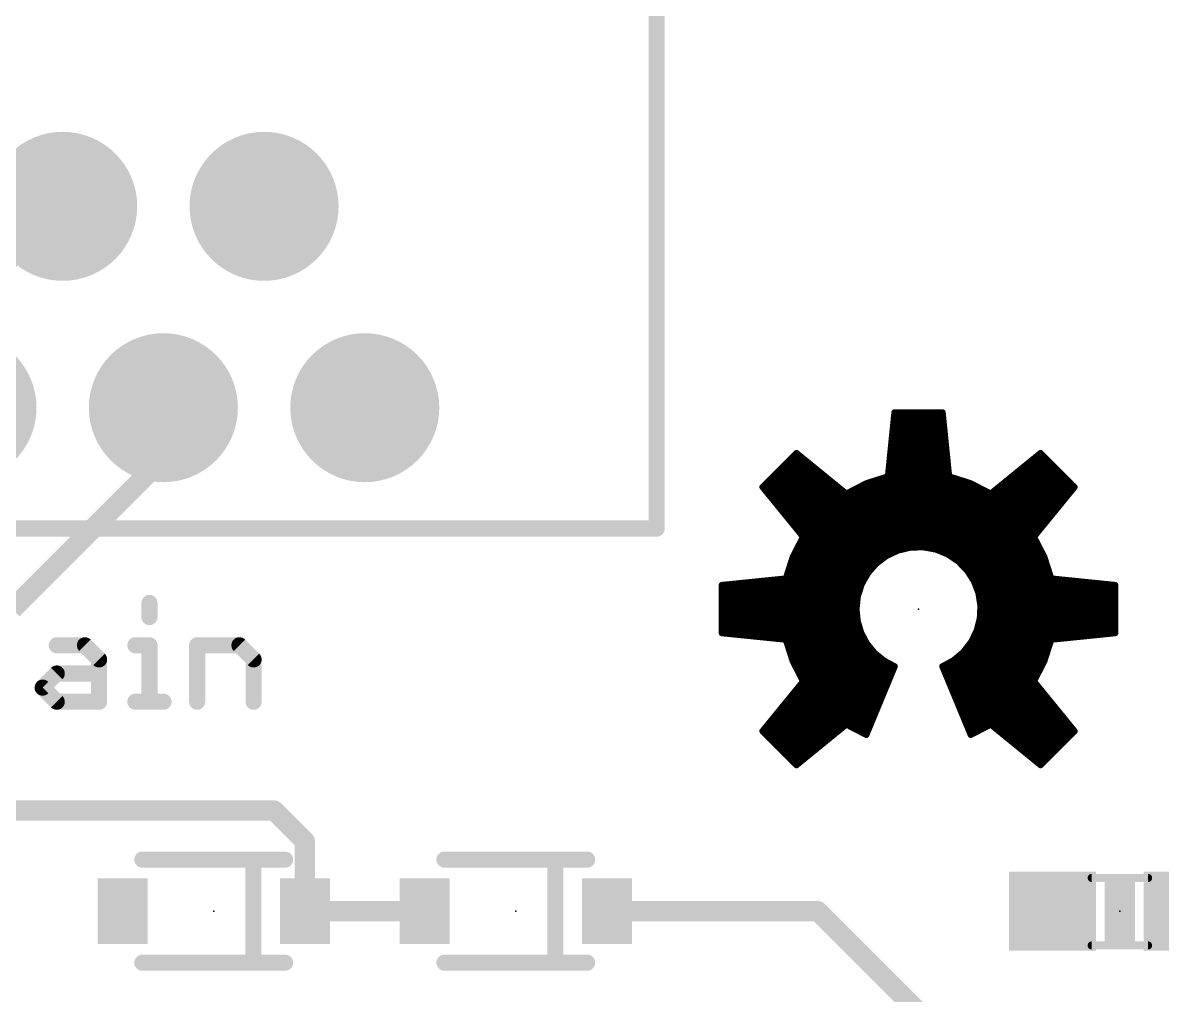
# Model space of a CAD drawing. Extents: x -29 to 78, y -28 to 63.
# Drawn here: x 15.37 to 29.74, y 38.31 to 50.57 of the extents above; entities that cross this region are included whole.
import ezdxf

# ---------------------------------------------------------------- set-up
doc = ezdxf.new("R2010")
doc.units = 0
for name, color, linetype in [('1', 12, 'CONTINUOUS'), ('17', 110, 'CONTINUOUS'), ('21', 41, 'CONTINUOUS'), ('23', 53, 'CONTINUOUS'), ('51', 53, 'CONTINUOUS')]:
    doc.layers.add(name, color=color, linetype=linetype)

# ---------------------------------------------------------------- blocks, each defined once
blk = doc.blocks.new('RECT')
blk.add_solid([(-0.5, -0.5), (0.5, -0.5), (-0.5, 0.5), (0.5, 0.5)])
blk = doc.blocks.new('ROUNDP')
at = {"const_width": 0.5}
blk.add_lwpolyline([(0, -0.25, 1), (0, 0.25, 1), (0, -0.25)], format="xyb", dxfattribs=at)

msp = doc.modelspace()

# ---------------------------------------------------------------- linework, layer by layer
at = {"layer": '1', "const_width": 0.254}
for points in [[(15.875, 48.26), (14.605, 46.99)], [(17.145, 45.72), (17.145, 45.085)], [(17.145, 45.085), (15.24, 43.18)], [(18.542, 40.64), (15.24, 40.64)], [(18.93, 40.252), (18.542, 40.64)], [(18.93, 40.252), (18.93, 39.37)], [(18.93, 39.37), (20.44, 39.37)], [(25.4, 39.37), (22.74, 39.37)], [(27.94, 36.83), (25.4, 39.37)]]:
    msp.add_lwpolyline(points, dxfattribs=at)
at = {"layer": '1', "const_width": 0.127}
for points in [[(15.9199, 48.2151, 1), (15.8301, 48.3049)], [(17.2085, 45.72, 1), (17.0815, 45.72)], [(17.0815, 45.085, 1), (17.2085, 45.085)], [(17.1899, 45.0401, 1), (17.1001, 45.1299)], [(18.5869, 40.6849, 1), (18.4971, 40.5951)], [(18.542, 40.5765, 1), (18.542, 40.7035)], [(18.9935, 40.252, 1), (18.8665, 40.252)], [(18.8851, 40.2071, 1), (18.9749, 40.2969)], [(18.93, 39.4335, 1), (18.93, 39.3065)], [(18.8665, 39.37, 1), (18.9935, 39.37)], [(20.44, 39.3065, 1), (20.44, 39.4335)], [(22.74, 39.4335, 1), (22.74, 39.3065)], [(25.4449, 39.4149, 1), (25.3551, 39.3251)], [(25.4, 39.3065, 1), (25.4, 39.4335)]]:
    msp.add_lwpolyline(points, format="xyb", dxfattribs=at)
at = {"layer": '21'}
for points, const_width in [([(23.368, 44.196), (23.368, 59.817)], 0.2032), ([(26.3653, 45.6614), (26.2834, 44.8547)], 0.0762), ([(26.3558, 45.5676), (26.9842, 45.5676)], 0.0762), ([(26.3635, 45.6438), (26.9765, 45.6438)], 0.0762), ([(26.9747, 45.6614), (26.3653, 45.6614)], 0.0762), ([(27.0566, 44.8547), (26.9747, 45.6614)], 0.0762), ([(26.3403, 45.4152), (26.9997, 45.4152)], 0.0762), ([(26.348, 45.4914), (26.992, 45.4914)], 0.0762), ([(26.3248, 45.2628), (27.0152, 45.2628)], 0.0762), ([(26.3326, 45.339), (27.0074, 45.339)], 0.0762), ([(25.1308, 45.15), (24.7, 44.7192)], 0.0762), ([(25.0912, 45.1104), (25.1794, 45.1104)], 0.0762), ([(25.7592, 44.6376), (25.1308, 45.15)], 0.0762), ([(26.3094, 45.1104), (27.0306, 45.1104)], 0.0762), ([(26.3171, 45.1866), (27.0229, 45.1866)], 0.0762), ([(28.2092, 45.15), (27.5808, 44.6376)], 0.0762), ([(28.1606, 45.1104), (28.2488, 45.1104)], 0.0762), ([(28.64, 44.7192), (28.2092, 45.15)], 0.0762), ([(24.9388, 44.958), (25.3663, 44.958)], 0.0762), ([(25.015, 45.0342), (25.2728, 45.0342)], 0.0762), ([(26.2939, 44.958), (27.0461, 44.958)], 0.0762), ([(26.3016, 45.0342), (27.0384, 45.0342)], 0.0762), ([(27.9737, 44.958), (28.4012, 44.958)], 0.0762), ([(28.0672, 45.0342), (28.325, 45.0342)], 0.0762), ([(24.7864, 44.8056), (25.5532, 44.8056)], 0.0762), ([(24.8626, 44.8818), (25.4597, 44.8818)], 0.0762), ([(26.2834, 44.8547), (26.0123, 44.7679)], 0.0762), ([(26.13, 44.8056), (27.21, 44.8056)], 0.0762), ([(26.2862, 44.8818), (27.0539, 44.8818)], 0.0762), ([(27.3277, 44.7679), (27.0566, 44.8547)], 0.0762), ([(27.7868, 44.8056), (28.5536, 44.8056)], 0.0762), ([(27.8803, 44.8818), (28.4774, 44.8818)], 0.0762), ([(24.7, 44.7192), (25.2124, 44.0908)], 0.0762), ([(24.7102, 44.7294), (25.6466, 44.7294)], 0.0762), ([(26.0123, 44.7679), (25.7592, 44.6376)], 0.0762), ([(25.9375, 44.7294), (27.4025, 44.7294)], 0.0762), ([(27.5808, 44.6376), (27.3277, 44.7679)], 0.0762), ([(27.6934, 44.7294), (28.6298, 44.7294)], 0.0762), ([(28.1276, 44.0908), (28.64, 44.7192)], 0.0762), ([(24.7538, 44.6532), (25.7401, 44.6532)], 0.0762), ([(24.816, 44.577), (28.524, 44.577)], 0.0762), ([(25.7895, 44.6532), (27.5505, 44.6532)], 0.0762), ([(27.5999, 44.6532), (28.5862, 44.6532)], 0.0762), ([(24.8781, 44.5008), (28.4619, 44.5008)], 0.0762), ([(24.9402, 44.4246), (28.3998, 44.4246)], 0.0762), ([(9.652, 44.196), (23.368, 44.196)], 0.2032), ([(25.0023, 44.3484), (28.3376, 44.3484)], 0.0762), ([(25.0645, 44.2722), (28.2755, 44.2722)], 0.0762), ([(25.2124, 44.0908), (25.0821, 43.8377)], 0.0762), ([(25.1266, 44.196), (28.2134, 44.196)], 0.0762), ([(25.1888, 44.1198), (28.1512, 44.1198)], 0.0762), ([(28.2579, 43.8377), (28.1276, 44.0908)], 0.0762), ([(25.1489, 43.9674), (28.1912, 43.9674)], 0.0762), ([(25.1881, 44.0436), (28.1519, 44.0436)], 0.0762), ([(26.4119, 43.9174), (26.568, 43.9546)], 0.0762), ([(26.568, 43.9546), (26.7284, 43.9591)], 0.0762), ([(26.7284, 43.9591), (26.8863, 43.9308)], 0.0762), ([(25.0821, 43.8377), (24.9953, 43.5666)], 0.0762), ([(25.0748, 43.815), (26.2213, 43.815)], 0.0762), ([(25.1096, 43.8912), (26.3561, 43.8912)], 0.0762), ([(26.1386, 43.7527), (26.2668, 43.8492)], 0.0762), ([(26.2668, 43.8492), (26.4119, 43.9174)], 0.0762), ([(26.8863, 43.9308), (27.035, 43.8708)], 0.0762), ([(26.9843, 43.8912), (28.2304, 43.8912)], 0.0762), ([(27.035, 43.8708), (27.1684, 43.7816)], 0.0762), ([(27.1185, 43.815), (28.2652, 43.815)], 0.0762), ([(28.3447, 43.5666), (28.2579, 43.8377)], 0.0762), ([(25.026, 43.6626), (26.0595, 43.6626)], 0.0762), ([(25.0504, 43.7388), (26.1264, 43.7388)], 0.0762), ([(26.0328, 43.6321), (26.1386, 43.7527)], 0.0762), ([(27.1684, 43.7816), (27.2808, 43.6671)], 0.0762), ([(27.2105, 43.7388), (28.2896, 43.7388)], 0.0762), ([(27.2808, 43.6671), (27.3674, 43.5321)], 0.0762), ([(27.2837, 43.6626), (28.314, 43.6626)], 0.0762), ([(24.9953, 43.5666), (24.1886, 43.4847)], 0.0762), ([(24.4398, 43.5102), (25.9639, 43.5102)], 0.0762), ([(25.0016, 43.5864), (26.007, 43.5864)], 0.0762), ([(25.9539, 43.4924), (26.0328, 43.6321)], 0.0762), ([(27.3326, 43.5864), (28.3384, 43.5864)], 0.0762), ([(27.3674, 43.5321), (27.4246, 43.3822)], 0.0762), ([(27.3758, 43.5102), (28.9002, 43.5102)], 0.0762), ([(29.1514, 43.4847), (28.3447, 43.5666)], 0.0762), ([(24.1886, 43.4847), (24.1886, 42.8753)], 0.0762), ([(24.1886, 43.434), (25.9353, 43.434)], 0.0762), ([(25.9052, 43.3396), (25.9539, 43.4924)], 0.0762), ([(27.4049, 43.434), (29.1514, 43.434)], 0.0762), ([(27.4246, 43.3822), (27.45, 43.2238)], 0.0762), ([(29.1514, 42.8753), (29.1514, 43.4847)], 0.0762), ([(16.9693, 43.2573), (16.9693, 43.0793)], 0.2032), ([(24.1886, 43.3578), (25.911, 43.3578)], 0.0762), ([(24.1886, 43.2816), (25.8992, 43.2816)], 0.0762), ([(25.8887, 43.18), (25.9052, 43.3396)], 0.0762), ([(27.4286, 43.3578), (29.1514, 43.3578)], 0.0762), ([(27.4408, 43.2816), (29.1514, 43.2816)], 0.0762), ([(27.45, 43.2238), (27.4425, 43.0636)], 0.0762), ([(24.1886, 43.2054), (25.8913, 43.2054)], 0.0762), ([(24.1886, 43.1292), (25.8937, 43.1292)], 0.0762), ([(25.9037, 43.0276), (25.8887, 43.18)], 0.0762), ([(27.4456, 43.1292), (29.1514, 43.1292)], 0.0762), ([(27.4492, 43.2054), (29.1514, 43.2054)], 0.0762), ([(24.1886, 43.053), (25.9012, 43.053)], 0.0762), ([(24.1886, 42.9768), (25.9191, 42.9768)], 0.0762), ([(25.9482, 42.881), (25.9037, 43.0276)], 0.0762), ([(27.4425, 43.0636), (27.4025, 42.9082)], 0.0762), ([(27.4202, 42.9768), (29.1514, 42.9768)], 0.0762), ([(27.4398, 43.053), (29.1514, 43.053)], 0.0762), ([(24.1886, 42.9006), (25.9422, 42.9006)], 0.0762), ([(24.1886, 42.8753), (24.9953, 42.7934)], 0.0762), ([(24.69, 42.8244), (25.9784, 42.8244)], 0.0762), ([(24.9953, 42.7934), (25.0821, 42.5223)], 0.0762), ([(26.0204, 42.7459), (25.9482, 42.881)], 0.0762), ([(27.4025, 42.9082), (27.3315, 42.7644)], 0.0762), ([(27.3611, 42.8244), (28.65, 42.8244)], 0.0762), ([(27.3987, 42.9006), (29.1514, 42.9006)], 0.0762), ([(28.2579, 42.5223), (28.3447, 42.7934)], 0.0762), ([(28.3447, 42.7934), (29.1514, 42.8753)], 0.0762), ([(15.7999, 42.7234), (16.1559, 42.7234)], 0.2032), ([(16.1559, 42.7234), (16.3338, 42.5455)], 0.2032), ([(16.7914, 42.7234), (16.9693, 42.7234)], 0.2032), ([(16.9693, 42.7234), (16.9693, 42.0116)], 0.2032), ([(17.571, 42.0116), (17.571, 42.7234)], 0.2032), ([(17.571, 42.7234), (18.1048, 42.7234)], 0.2032), ([(18.1048, 42.7234), (18.2828, 42.5455)], 0.2032), ([(25.0098, 42.7482), (26.0192, 42.7482)], 0.0762), ([(25.0342, 42.672), (26.081, 42.672)], 0.0762), ([(26.1175, 42.6275), (26.0204, 42.7459)], 0.0762), ([(27.3315, 42.7644), (27.2327, 42.638)], 0.0762), ([(27.2593, 42.672), (28.3058, 42.672)], 0.0762), ([(27.3189, 42.7482), (28.3302, 42.7482)], 0.0762), ([(16.3338, 42.5455), (16.3338, 42.0116)], 0.2032), ([(18.2828, 42.5455), (18.2828, 42.0116)], 0.2032), ([(25.0585, 42.5958), (26.1562, 42.5958)], 0.0762), ([(25.0821, 42.5223), (25.2124, 42.2692)], 0.0762), ([(25.0834, 42.5196), (26.2561, 42.5196)], 0.0762), ([(26.2359, 42.5304), (26.1175, 42.6275)], 0.0762), ([(26.371, 42.4582), (26.2359, 42.5304)], 0.0762), ([(27.1101, 42.5345), (26.969, 42.4582)], 0.0762), ([(27.0826, 42.5196), (28.2566, 42.5196)], 0.0762), ([(27.2327, 42.638), (27.1101, 42.5345)], 0.0762), ([(27.1827, 42.5958), (28.2815, 42.5958)], 0.0762), ([(28.1276, 42.2692), (28.2579, 42.5223)], 0.0762), ([(15.622, 42.1896), (15.7999, 42.3675)], 0.2032), ([(15.7999, 42.3675), (16.3338, 42.3675)], 0.2032), ([(25.1227, 42.4434), (26.3649, 42.4434)], 0.0762), ([(25.1619, 42.3672), (26.3333, 42.3672)], 0.0762), ([(26.0122, 41.592), (26.371, 42.4582)], 0.0762), ([(26.969, 42.4582), (27.3278, 41.592)], 0.0762), ([(26.9751, 42.4434), (28.2173, 42.4434)], 0.0762), ([(27.0067, 42.3672), (28.1781, 42.3672)], 0.0762), ([(15.7999, 42.0116), (15.622, 42.1896)], 0.2032), ([(25.2124, 42.2692), (24.7, 41.6408)], 0.0762), ([(25.2012, 42.291), (26.3017, 42.291)], 0.0762), ([(27.0383, 42.291), (28.1388, 42.291)], 0.0762), ([(28.64, 41.6408), (28.1276, 42.2692)], 0.0762), ([(16.3338, 42.0116), (15.7999, 42.0116)], 0.2032), ([(16.7914, 42.0116), (17.1473, 42.0116)], 0.2032), ([(25.1059, 42.1386), (26.2386, 42.1386)], 0.0762), ([(25.168, 42.2148), (26.2702, 42.2148)], 0.0762), ([(27.0698, 42.2148), (28.172, 42.2148)], 0.0762), ([(27.1014, 42.1386), (28.2341, 42.1386)], 0.0762), ([(24.9816, 41.9862), (26.1755, 41.9862)], 0.0762), ([(25.0438, 42.0624), (26.2071, 42.0624)], 0.0762), ([(27.1329, 42.0624), (28.2962, 42.0624)], 0.0762), ([(27.1645, 41.9862), (28.3584, 41.9862)], 0.0762), ([(24.8574, 41.8338), (26.1124, 41.8338)], 0.0762), ([(24.9195, 41.91), (26.1439, 41.91)], 0.0762), ([(27.1961, 41.91), (28.4205, 41.91)], 0.0762), ([(27.2276, 41.8338), (28.4826, 41.8338)], 0.0762), ([(24.7, 41.6408), (25.1308, 41.21)], 0.0762), ([(24.7331, 41.6814), (25.7089, 41.6814)], 0.0762), ([(24.7952, 41.7576), (26.0808, 41.7576)], 0.0762), ([(25.1308, 41.21), (25.7592, 41.7224)], 0.0762), ([(25.7592, 41.7224), (26.0122, 41.592)], 0.0762), ([(25.8387, 41.6814), (26.0492, 41.6814)], 0.0762), ([(27.2592, 41.7576), (28.5448, 41.7576)], 0.0762), ([(27.2908, 41.6814), (27.5013, 41.6814)], 0.0762), ([(27.3278, 41.592), (27.5808, 41.7224)], 0.0762), ([(27.5808, 41.7224), (28.2092, 41.21)], 0.0762), ([(27.6311, 41.6814), (28.6069, 41.6814)], 0.0762), ([(28.2092, 41.21), (28.64, 41.6408)], 0.0762), ([(24.7356, 41.6052), (25.6155, 41.6052)], 0.0762), ([(24.8118, 41.529), (25.522, 41.529)], 0.0762), ([(25.9866, 41.6052), (26.0177, 41.6052)], 0.0762), ([(27.3223, 41.6052), (27.3534, 41.6052)], 0.0762), ([(27.7245, 41.6052), (28.6044, 41.6052)], 0.0762), ([(27.818, 41.529), (28.5282, 41.529)], 0.0762), ([(24.888, 41.4528), (25.4286, 41.4528)], 0.0762), ([(24.9642, 41.3766), (25.3351, 41.3766)], 0.0762), ([(27.9114, 41.4528), (28.452, 41.4528)], 0.0762), ([(28.0049, 41.3766), (28.3758, 41.3766)], 0.0762), ([(25.0404, 41.3004), (25.2417, 41.3004)], 0.0762), ([(25.1166, 41.2242), (25.1482, 41.2242)], 0.0762), ([(28.0983, 41.3004), (28.2996, 41.3004)], 0.0762), ([(28.1918, 41.2242), (28.2234, 41.2242)], 0.0762), ([(18.28, 40.02), (16.88, 40.02)], 0.2032), ([(18.68, 40.02), (18.28, 40.02)], 0.2032), ([(18.28, 38.72), (18.28, 40.02)], 0.2032), ([(22.09, 40.02), (20.69, 40.02)], 0.2032), ([(22.49, 40.02), (22.09, 40.02)], 0.2032), ([(22.09, 38.72), (22.09, 40.02)], 0.2032), ([(18.28, 38.72), (16.88, 38.72)], 0.2032), ([(18.68, 38.72), (18.28, 38.72)], 0.2032), ([(22.09, 38.72), (20.69, 38.72)], 0.2032), ([(22.49, 38.72), (22.09, 38.72)], 0.2032)]:
    msp.add_lwpolyline(points, dxfattribs=dict(at, const_width=const_width))
for points, const_width in [([(26.3558, 45.5866, 1), (26.3558, 45.5485)], 0.0381), ([(26.3635, 45.6628, 1), (26.3635, 45.6247)], 0.0381), ([(26.3653, 45.6805, 1), (26.3653, 45.6424)], 0.0381), ([(26.3843, 45.6595, 1), (26.3463, 45.6633)], 0.0381), ([(26.9937, 45.6633, 1), (26.9557, 45.6595)], 0.0381), ([(26.9747, 45.6424, 1), (26.9747, 45.6805)], 0.0381), ([(26.9765, 45.6247, 1), (26.9765, 45.6628)], 0.0381), ([(26.9842, 45.5485, 1), (26.9842, 45.5866)], 0.0381), ([(26.3403, 45.4342, 1), (26.3403, 45.3961)], 0.0381), ([(26.348, 45.5104, 1), (26.348, 45.4723)], 0.0381), ([(26.992, 45.4723, 1), (26.992, 45.5104)], 0.0381), ([(26.9997, 45.3961, 1), (26.9997, 45.4342)], 0.0381), ([(26.3248, 45.2819, 1), (26.3248, 45.2438)], 0.0381), ([(26.3326, 45.358, 1), (26.3326, 45.3199)], 0.0381), ([(27.0074, 45.3199, 1), (27.0074, 45.358)], 0.0381), ([(27.0152, 45.2438, 1), (27.0152, 45.2819)], 0.0381), ([(25.0912, 45.1295, 1), (25.0912, 45.0914)], 0.0381), ([(25.1428, 45.1648, 1), (25.1188, 45.1352)], 0.0381), ([(25.1443, 45.1365, 1), (25.1173, 45.1635)], 0.0381), ([(25.1794, 45.0914, 1), (25.1794, 45.1295)], 0.0381), ([(26.3094, 45.1295, 1), (26.3094, 45.0914)], 0.0381), ([(26.3171, 45.2057, 1), (26.3171, 45.1676)], 0.0381), ([(27.0229, 45.1676, 1), (27.0229, 45.2057)], 0.0381), ([(27.0306, 45.0914, 1), (27.0306, 45.1295)], 0.0381), ([(28.1606, 45.1295, 1), (28.1606, 45.0914)], 0.0381), ([(28.2227, 45.1635, 1), (28.1957, 45.1365)], 0.0381), ([(28.2212, 45.1352, 1), (28.1972, 45.1648)], 0.0381), ([(28.2488, 45.0914, 1), (28.2488, 45.1295)], 0.0381), ([(24.9388, 44.9771, 1), (24.9388, 44.939)], 0.0381), ([(25.015, 45.0533, 1), (25.015, 45.0152)], 0.0381), ([(25.2728, 45.0152, 1), (25.2728, 45.0533)], 0.0381), ([(25.3663, 44.939, 1), (25.3663, 44.9771)], 0.0381), ([(26.2939, 44.9771, 1), (26.2939, 44.939)], 0.0381), ([(26.3016, 45.0533, 1), (26.3016, 45.0152)], 0.0381), ([(27.0384, 45.0152, 1), (27.0384, 45.0533)], 0.0381), ([(27.0461, 44.939, 1), (27.0461, 44.9771)], 0.0381), ([(27.9737, 44.9771, 1), (27.9737, 44.939)], 0.0381), ([(28.0672, 45.0533, 1), (28.0672, 45.0152)], 0.0381), ([(28.325, 45.0152, 1), (28.325, 45.0533)], 0.0381), ([(28.4012, 44.939, 1), (28.4012, 44.9771)], 0.0381), ([(24.7864, 44.8247, 1), (24.7864, 44.7866)], 0.0381), ([(24.8626, 44.9009, 1), (24.8626, 44.8628)], 0.0381), ([(25.4597, 44.8628, 1), (25.4597, 44.9009)], 0.0381), ([(25.5532, 44.7866, 1), (25.5532, 44.8247)], 0.0381), ([(26.13, 44.8247, 1), (26.13, 44.7866)], 0.0381), ([(26.2644, 44.8566, 1), (26.3024, 44.8528)], 0.0381), ([(26.2862, 44.9009, 1), (26.2862, 44.8628)], 0.0381), ([(26.2892, 44.8366, 1), (26.2776, 44.8728)], 0.0381), ([(27.0624, 44.8728, 1), (27.0508, 44.8366)], 0.0381), ([(27.0376, 44.8528, 1), (27.0756, 44.8566)], 0.0381), ([(27.0539, 44.8628, 1), (27.0539, 44.9009)], 0.0381), ([(27.21, 44.7866, 1), (27.21, 44.8247)], 0.0381), ([(27.7868, 44.8247, 1), (27.7868, 44.7866)], 0.0381), ([(27.8803, 44.9009, 1), (27.8803, 44.8628)], 0.0381), ([(28.4774, 44.8628, 1), (28.4774, 44.9009)], 0.0381), ([(28.5536, 44.7866, 1), (28.5536, 44.8247)], 0.0381), ([(24.7148, 44.7312, 1), (24.6852, 44.7072)], 0.0381), ([(24.6865, 44.7327, 1), (24.7135, 44.7057)], 0.0381), ([(24.7102, 44.7485, 1), (24.7102, 44.7104)], 0.0381), ([(25.6466, 44.7104, 1), (25.6466, 44.7485)], 0.0381), ([(25.9375, 44.7485, 1), (25.9375, 44.7104)], 0.0381), ([(26.0065, 44.7861, 1), (26.0181, 44.7498)], 0.0381), ([(26.021, 44.751, 1), (26.0036, 44.7849)], 0.0381), ([(27.3364, 44.7849, 1), (27.319, 44.751)], 0.0381), ([(27.3219, 44.7498, 1), (27.3335, 44.7861)], 0.0381), ([(27.4025, 44.7104, 1), (27.4025, 44.7485)], 0.0381), ([(27.6934, 44.7485, 1), (27.6934, 44.7104)], 0.0381), ([(28.6548, 44.7072, 1), (28.6252, 44.7312)], 0.0381), ([(28.6265, 44.7057, 1), (28.6535, 44.7327)], 0.0381), ([(28.6298, 44.7104, 1), (28.6298, 44.7485)], 0.0381), ([(24.7538, 44.6723, 1), (24.7538, 44.6342)], 0.0381), ([(24.816, 44.5961, 1), (24.816, 44.558)], 0.0381), ([(25.7401, 44.6342, 1), (25.7401, 44.6723)], 0.0381), ([(25.7505, 44.6545, 1), (25.7679, 44.6207)], 0.0381), ([(25.7472, 44.6228, 1), (25.7712, 44.6524)], 0.0381), ([(25.7895, 44.6723, 1), (25.7895, 44.6342)], 0.0381), ([(27.5505, 44.6342, 1), (27.5505, 44.6723)], 0.0381), ([(27.5688, 44.6524, 1), (27.5928, 44.6228)], 0.0381), ([(27.5721, 44.6207, 1), (27.5895, 44.6545)], 0.0381), ([(27.5999, 44.6723, 1), (27.5999, 44.6342)], 0.0381), ([(28.524, 44.558, 1), (28.524, 44.5961)], 0.0381), ([(28.5862, 44.6342, 1), (28.5862, 44.6723)], 0.0381), ([(24.8781, 44.5199, 1), (24.8781, 44.4818)], 0.0381), ([(24.9402, 44.4437, 1), (24.9402, 44.4056)], 0.0381), ([(28.3998, 44.4056, 1), (28.3998, 44.4437)], 0.0381), ([(28.4619, 44.4818, 1), (28.4619, 44.5199)], 0.0381), ([(23.368, 44.1452, 1), (23.368, 44.2468)], 0.1016), ([(25.0023, 44.3675, 1), (25.0023, 44.3294)], 0.0381), ([(25.0645, 44.2913, 1), (25.0645, 44.2532)], 0.0381), ([(28.2755, 44.2532, 1), (28.2755, 44.2913)], 0.0381), ([(28.3376, 44.3294, 1), (28.3376, 44.3675)], 0.0381), ([(23.3172, 44.196, 1), (23.4188, 44.196)], 0.1016), ([(25.1266, 44.2151, 1), (25.1266, 44.177)], 0.0381), ([(25.1888, 44.1389, 1), (25.1888, 44.1008)], 0.0381), ([(25.2293, 44.0821, 1), (25.1955, 44.0995)], 0.0381), ([(28.1445, 44.0995, 1), (28.1107, 44.0821)], 0.0381), ([(28.1512, 44.1008, 1), (28.1512, 44.1389)], 0.0381), ([(28.2134, 44.177, 1), (28.2134, 44.2151)], 0.0381), ([(25.1489, 43.9865, 1), (25.1489, 43.9484)], 0.0381), ([(25.1881, 44.0627, 1), (25.1881, 44.0246)], 0.0381), ([(25.1976, 44.0788, 1), (25.2272, 44.1028)], 0.0381), ([(26.5675, 43.9736, 1), (26.5685, 43.9356)], 0.0381), ([(26.5724, 43.9361, 1), (26.5636, 43.9731)], 0.0381), ([(26.7317, 43.9779, 1), (26.725, 43.9403)], 0.0381), ([(26.7289, 43.9401, 1), (26.7278, 43.9781)], 0.0381), ([(28.1128, 44.1028, 1), (28.1424, 44.0788)], 0.0381), ([(28.1519, 44.0246, 1), (28.1519, 44.0627)], 0.0381), ([(28.1912, 43.9484, 1), (28.1912, 43.9865)], 0.0381), ([(25.0748, 43.8341, 1), (25.0748, 43.796)], 0.0381), ([(25.0651, 43.8464, 1), (25.099, 43.829)], 0.0381), ([(25.1002, 43.8319, 1), (25.0639, 43.8435)], 0.0381), ([(25.1096, 43.9103, 1), (25.1096, 43.8722)], 0.0381), ([(26.2213, 43.796, 1), (26.2213, 43.8341)], 0.0381), ([(26.2586, 43.8664, 1), (26.2749, 43.8319)], 0.0381), ([(26.2782, 43.834, 1), (26.2553, 43.8644)], 0.0381), ([(26.3561, 43.8722, 1), (26.3561, 43.9103)], 0.0381), ([(26.4075, 43.936, 1), (26.4163, 43.8989)], 0.0381), ([(26.42, 43.9002, 1), (26.4038, 43.9347)], 0.0381), ([(26.8934, 43.9484, 1), (26.8791, 43.9131)], 0.0381), ([(26.8829, 43.912, 1), (26.8896, 43.9495)], 0.0381), ([(26.9843, 43.9103, 1), (26.9843, 43.8722)], 0.0381), ([(27.0456, 43.8866, 1), (27.0245, 43.8549)], 0.0381), ([(27.0279, 43.8531, 1), (27.0422, 43.8884)], 0.0381), ([(27.1185, 43.8341, 1), (27.1185, 43.796)], 0.0381), ([(28.2304, 43.8722, 1), (28.2304, 43.9103)], 0.0381), ([(28.2761, 43.8435, 1), (28.2398, 43.8319)], 0.0381), ([(28.241, 43.829, 1), (28.2749, 43.8464)], 0.0381), ([(28.2652, 43.796, 1), (28.2652, 43.8341)], 0.0381), ([(25.026, 43.6817, 1), (25.026, 43.6436)], 0.0381), ([(25.0504, 43.7579, 1), (25.0504, 43.7198)], 0.0381), ([(26.0595, 43.6436, 1), (26.0595, 43.6817)], 0.0381), ([(26.1271, 43.7679, 1), (26.15, 43.7375)], 0.0381), ([(26.1529, 43.7402, 1), (26.1242, 43.7653)], 0.0381), ([(26.1264, 43.7198, 1), (26.1264, 43.7579)], 0.0381), ([(27.182, 43.795, 1), (27.1548, 43.7683)], 0.0381), ([(27.1578, 43.7658, 1), (27.179, 43.7975)], 0.0381), ([(27.2105, 43.7579, 1), (27.2105, 43.7198)], 0.0381), ([(27.2968, 43.6774, 1), (27.2648, 43.6569)], 0.0381), ([(27.2837, 43.6817, 1), (27.2837, 43.6436)], 0.0381), ([(27.2672, 43.6538, 1), (27.2944, 43.6805)], 0.0381), ([(28.2896, 43.7198, 1), (28.2896, 43.7579)], 0.0381), ([(28.314, 43.6436, 1), (28.314, 43.6817)], 0.0381), ([(24.4398, 43.5293, 1), (24.4398, 43.4912)], 0.0381), ([(24.9772, 43.5724, 1), (25.0134, 43.5608)], 0.0381), ([(25.0016, 43.6055, 1), (25.0016, 43.5674)], 0.0381), ([(24.9972, 43.5476, 1), (24.9934, 43.5856)], 0.0381), ([(25.9639, 43.4912, 1), (25.9639, 43.5293)], 0.0381), ([(26.007, 43.5674, 1), (26.007, 43.6055)], 0.0381), ([(26.0185, 43.6447, 1), (26.0471, 43.6195)], 0.0381), ([(26.0494, 43.6227, 1), (26.0162, 43.6415)], 0.0381), ([(27.3326, 43.6055, 1), (27.3326, 43.5674)], 0.0381), ([(27.3852, 43.5389, 1), (27.3496, 43.5253)], 0.0381), ([(27.3514, 43.5218, 1), (27.3835, 43.5424)], 0.0381), ([(27.3758, 43.5293, 1), (27.3758, 43.4912)], 0.0381), ([(28.3466, 43.5856, 1), (28.3428, 43.5476)], 0.0381), ([(28.3266, 43.5608, 1), (28.3628, 43.5724)], 0.0381), ([(28.3384, 43.5674, 1), (28.3384, 43.6055)], 0.0381), ([(28.9002, 43.4912, 1), (28.9002, 43.5293)], 0.0381), ([(24.1867, 43.5037, 1), (24.1905, 43.4657)], 0.0381), ([(24.2077, 43.4847, 1), (24.1696, 43.4847)], 0.0381), ([(24.1886, 43.4531, 1), (24.1886, 43.415)], 0.0381), ([(25.9373, 43.5018, 1), (25.9705, 43.4831)], 0.0381), ([(25.9353, 43.415, 1), (25.9353, 43.4531)], 0.0381), ([(25.972, 43.4866, 1), (25.9357, 43.4982)], 0.0381), ([(27.4049, 43.4531, 1), (27.4049, 43.415)], 0.0381), ([(27.4435, 43.3852, 1), (27.4058, 43.3792)], 0.0381), ([(27.4068, 43.3754, 1), (27.4424, 43.389)], 0.0381), ([(29.1705, 43.4847, 1), (29.1324, 43.4847)], 0.0381), ([(29.1495, 43.4657, 1), (29.1533, 43.5037)], 0.0381), ([(29.1514, 43.415, 1), (29.1514, 43.4531)], 0.0381), ([(17.0201, 43.2573, 1), (16.9185, 43.2573)], 0.1016), ([(24.1886, 43.3769, 1), (24.1886, 43.3388)], 0.0381), ([(24.1886, 43.3007, 1), (24.1886, 43.2626)], 0.0381), ([(25.887, 43.3454, 1), (25.9233, 43.3338)], 0.0381), ([(25.9241, 43.3376, 1), (25.8862, 43.3415)], 0.0381), ([(25.8992, 43.2626, 1), (25.8992, 43.3007)], 0.0381), ([(25.911, 43.3388, 1), (25.911, 43.3769)], 0.0381), ([(27.4286, 43.3769, 1), (27.4286, 43.3388)], 0.0381), ([(27.4408, 43.3007, 1), (27.4408, 43.2626)], 0.0381), ([(27.4691, 43.2229, 1), (27.431, 43.2247)], 0.0381), ([(29.1514, 43.3388, 1), (29.1514, 43.3769)], 0.0381), ([(29.1514, 43.2626, 1), (29.1514, 43.3007)], 0.0381), ([(16.9185, 43.0793, 1), (17.0201, 43.0793)], 0.1016), ([(24.1886, 43.2245, 1), (24.1886, 43.1864)], 0.0381), ([(24.1886, 43.1483, 1), (24.1886, 43.1102)], 0.0381), ([(25.9077, 43.1819, 1), (25.8697, 43.1781)], 0.0381), ([(25.8698, 43.182, 1), (25.9076, 43.178)], 0.0381), ([(25.8913, 43.1864, 1), (25.8913, 43.2245)], 0.0381), ([(25.8937, 43.1102, 1), (25.8937, 43.1483)], 0.0381), ([(27.4456, 43.1483, 1), (27.4456, 43.1102)], 0.0381), ([(27.4492, 43.2245, 1), (27.4492, 43.1864)], 0.0381), ([(27.4312, 43.2208, 1), (27.4688, 43.2268)], 0.0381), ([(29.1514, 43.1864, 1), (29.1514, 43.2245)], 0.0381), ([(29.1514, 43.1102, 1), (29.1514, 43.1483)], 0.0381), ([(24.1886, 43.0721, 1), (24.1886, 43.034)], 0.0381), ([(24.1886, 42.9959, 1), (24.1886, 42.9578)], 0.0381), ([(25.9219, 43.0331, 1), (25.8855, 43.022)], 0.0381), ([(25.8847, 43.0257, 1), (25.9227, 43.0294)], 0.0381), ([(25.9012, 43.034, 1), (25.9012, 43.0721)], 0.0381), ([(25.9191, 42.9578, 1), (25.9191, 42.9959)], 0.0381), ([(27.4202, 42.9959, 1), (27.4202, 42.9578)], 0.0381), ([(27.4398, 43.0721, 1), (27.4398, 43.034)], 0.0381), ([(27.4235, 43.0645, 1), (27.4616, 43.0627)], 0.0381), ([(27.461, 43.0588, 1), (27.4241, 43.0683)], 0.0381), ([(29.1514, 43.034, 1), (29.1514, 43.0721)], 0.0381), ([(29.1514, 42.9578, 1), (29.1514, 42.9959)], 0.0381), ([(24.1886, 42.9197, 1), (24.1886, 42.8816)], 0.0381), ([(24.1905, 42.8943, 1), (24.1867, 42.8563)], 0.0381), ([(24.1696, 42.8753, 1), (24.2077, 42.8753)], 0.0381), ([(24.69, 42.8435, 1), (24.69, 42.8054)], 0.0381), ([(25.0134, 42.7992, 1), (24.9772, 42.7876)], 0.0381), ([(24.9934, 42.7744, 1), (24.9972, 42.8124)], 0.0381), ([(25.965, 42.89, 1), (25.9314, 42.872)], 0.0381), ([(25.9299, 42.8755, 1), (25.9664, 42.8865)], 0.0381), ([(25.9422, 42.8816, 1), (25.9422, 42.9197)], 0.0381), ([(25.9784, 42.8054, 1), (25.9784, 42.8435)], 0.0381), ([(27.3611, 42.8435, 1), (27.3611, 42.8054)], 0.0381), ([(27.3987, 42.9197, 1), (27.3987, 42.8816)], 0.0381), ([(27.384, 42.913, 1), (27.4209, 42.9035)], 0.0381), ([(27.4196, 42.8998, 1), (27.3854, 42.9167)], 0.0381), ([(28.3428, 42.8124, 1), (28.3466, 42.7744)], 0.0381), ([(28.3628, 42.7876, 1), (28.3266, 42.7992)], 0.0381), ([(28.65, 42.8054, 1), (28.65, 42.8435)], 0.0381), ([(29.1324, 42.8753, 1), (29.1705, 42.8753)], 0.0381), ([(29.1533, 42.8563, 1), (29.1495, 42.8943)], 0.0381), ([(29.1514, 42.8816, 1), (29.1514, 42.9197)], 0.0381), ([(15.7999, 42.7742, 1), (15.7999, 42.6726)], 0.1016), ([(16.1918, 42.7593, 1), (16.1199, 42.6875)], 0.1016), ([(16.1559, 42.6726, 1), (16.1559, 42.7742)], 0.1016), ([(16.7914, 42.7742, 1), (16.7914, 42.6726)], 0.1016), ([(17.0201, 42.7234, 1), (16.9185, 42.7234)], 0.1016), ([(16.9693, 42.6726, 1), (16.9693, 42.7742)], 0.1016), ([(17.6218, 42.7234, 1), (17.5202, 42.7234)], 0.1016), ([(17.571, 42.7742, 1), (17.571, 42.6726)], 0.1016), ([(18.1408, 42.7593, 1), (18.0689, 42.6875)], 0.1016), ([(18.1048, 42.6726, 1), (18.1048, 42.7742)], 0.1016), ([(25.0098, 42.7673, 1), (25.0098, 42.7292)], 0.0381), ([(25.0342, 42.6911, 1), (25.0342, 42.653)], 0.0381), ([(26.0351, 42.758, 1), (26.0056, 42.7339)], 0.0381), ([(26.0036, 42.737, 1), (26.0372, 42.7549)], 0.0381), ([(26.0192, 42.7292, 1), (26.0192, 42.7673)], 0.0381), ([(26.081, 42.653, 1), (26.081, 42.6911)], 0.0381), ([(27.2593, 42.6911, 1), (27.2593, 42.653)], 0.0381), ([(27.3189, 42.7673, 1), (27.3189, 42.7292)], 0.0381), ([(27.3144, 42.7728, 1), (27.3486, 42.7559)], 0.0381), ([(27.3465, 42.7526, 1), (27.3165, 42.7761)], 0.0381), ([(28.3058, 42.653, 1), (28.3058, 42.6911)], 0.0381), ([(28.3302, 42.7292, 1), (28.3302, 42.7673)], 0.0381), ([(16.3846, 42.5455, 1), (16.283, 42.5455)], 0.1016), ([(16.2979, 42.5095, 1), (16.3697, 42.5814)], 0.1016), ([(18.3336, 42.5455, 1), (18.232, 42.5455)], 0.1016), ([(18.2469, 42.5095, 1), (18.3187, 42.5814)], 0.1016), ([(25.0585, 42.6149, 1), (25.0585, 42.5768)], 0.0381), ([(25.099, 42.531, 1), (25.0651, 42.5136)], 0.0381), ([(25.0639, 42.5165, 1), (25.1002, 42.5281)], 0.0381), ([(25.0834, 42.5387, 1), (25.0834, 42.5006)], 0.0381), ([(26.1296, 42.6423, 1), (26.1054, 42.6128)], 0.0381), ([(26.1028, 42.6155, 1), (26.1323, 42.6396)], 0.0381), ([(26.1562, 42.5768, 1), (26.1562, 42.6149)], 0.0381), ([(26.2449, 42.5472, 1), (26.2269, 42.5136)], 0.0381), ([(26.2238, 42.5157, 1), (26.248, 42.5451)], 0.0381), ([(26.2561, 42.5006, 1), (26.2561, 42.5387)], 0.0381), ([(27.0826, 42.5387, 1), (27.0826, 42.5006)], 0.0381), ([(27.0978, 42.549, 1), (27.1224, 42.5199)], 0.0381), ([(27.1192, 42.5177, 1), (27.1011, 42.5512)], 0.0381), ([(27.1827, 42.6149, 1), (27.1827, 42.5768)], 0.0381), ([(27.2177, 42.6497, 1), (27.2477, 42.6263)], 0.0381), ([(27.245, 42.6234, 1), (27.2204, 42.6526)], 0.0381), ([(28.2398, 42.5281, 1), (28.2761, 42.5165)], 0.0381), ([(28.2749, 42.5136, 1), (28.241, 42.531)], 0.0381), ([(28.2566, 42.5006, 1), (28.2566, 42.5387)], 0.0381), ([(28.2815, 42.5768, 1), (28.2815, 42.6149)], 0.0381), ([(15.7999, 42.4183, 1), (15.7999, 42.3167)], 0.1016), ([(15.8359, 42.3316, 1), (15.764, 42.4034)], 0.1016), ([(16.3338, 42.3167, 1), (16.3338, 42.4183)], 0.1016), ([(25.1227, 42.4625, 1), (25.1227, 42.4244)], 0.0381), ([(25.1619, 42.3863, 1), (25.1619, 42.3482)], 0.0381), ([(26.3333, 42.3482, 1), (26.3333, 42.3863)], 0.0381), ([(26.3886, 42.4509, 1), (26.3534, 42.4655)], 0.0381), ([(26.362, 42.4414, 1), (26.38, 42.475)], 0.0381), ([(26.3649, 42.4244, 1), (26.3649, 42.4625)], 0.0381), ([(26.9599, 42.475, 1), (26.9781, 42.4414)], 0.0381), ([(26.9866, 42.4655, 1), (26.9514, 42.4509)], 0.0381), ([(26.9751, 42.4625, 1), (26.9751, 42.4244)], 0.0381), ([(27.0067, 42.3863, 1), (27.0067, 42.3482)], 0.0381), ([(28.1781, 42.3482, 1), (28.1781, 42.3863)], 0.0381), ([(28.2173, 42.4244, 1), (28.2173, 42.4625)], 0.0381), ([(15.6579, 42.2255, 1), (15.5861, 42.1536)], 0.1016), ([(15.5861, 42.2255, 1), (15.6579, 42.1536)], 0.1016), ([(25.2012, 42.3101, 1), (25.2012, 42.272)], 0.0381), ([(25.1955, 42.2605, 1), (25.2293, 42.2779)], 0.0381), ([(25.2272, 42.2572, 1), (25.1976, 42.2812)], 0.0381), ([(26.3017, 42.272, 1), (26.3017, 42.3101)], 0.0381), ([(27.0383, 42.3101, 1), (27.0383, 42.272)], 0.0381), ([(28.1424, 42.2812, 1), (28.1128, 42.2572)], 0.0381), ([(28.1107, 42.2779, 1), (28.1445, 42.2605)], 0.0381), ([(28.1388, 42.272, 1), (28.1388, 42.3101)], 0.0381), ([(15.7999, 42.0624, 1), (15.7999, 41.9608)], 0.1016), ([(16.3338, 41.9608, 1), (16.3338, 42.0624)], 0.1016), ([(16.7914, 42.0624, 1), (16.7914, 41.9608)], 0.1016), ([(17.1473, 41.9608, 1), (17.1473, 42.0624)], 0.1016), ([(25.1059, 42.1577, 1), (25.1059, 42.1196)], 0.0381), ([(25.168, 42.2339, 1), (25.168, 42.1958)], 0.0381), ([(26.2386, 42.1196, 1), (26.2386, 42.1577)], 0.0381), ([(26.2702, 42.1958, 1), (26.2702, 42.2339)], 0.0381), ([(27.0698, 42.2339, 1), (27.0698, 42.1958)], 0.0381), ([(27.1014, 42.1577, 1), (27.1014, 42.1196)], 0.0381), ([(28.172, 42.1958, 1), (28.172, 42.2339)], 0.0381), ([(28.2341, 42.1196, 1), (28.2341, 42.1577)], 0.0381), ([(15.764, 41.9757, 1), (15.8359, 42.0475)], 0.1016), ([(16.283, 42.0116, 1), (16.3846, 42.0116)], 0.1016), ([(16.9185, 42.0116, 1), (17.0201, 42.0116)], 0.1016), ([(17.5202, 42.0116, 1), (17.6218, 42.0116)], 0.1016), ([(18.232, 42.0116, 1), (18.3336, 42.0116)], 0.1016), ([(24.9816, 42.0053, 1), (24.9816, 41.9672)], 0.0381), ([(25.0438, 42.0815, 1), (25.0438, 42.0434)], 0.0381), ([(26.1755, 41.9672, 1), (26.1755, 42.0053)], 0.0381), ([(26.2071, 42.0434, 1), (26.2071, 42.0815)], 0.0381), ([(27.1329, 42.0815, 1), (27.1329, 42.0434)], 0.0381), ([(27.1645, 42.0053, 1), (27.1645, 41.9672)], 0.0381), ([(28.2962, 42.0434, 1), (28.2962, 42.0815)], 0.0381), ([(28.3584, 41.9672, 1), (28.3584, 42.0053)], 0.0381), ([(24.8574, 41.8529, 1), (24.8574, 41.8148)], 0.0381), ([(24.9195, 41.9291, 1), (24.9195, 41.891)], 0.0381), ([(26.1124, 41.8148, 1), (26.1124, 41.8529)], 0.0381), ([(26.1439, 41.891, 1), (26.1439, 41.9291)], 0.0381), ([(27.1961, 41.9291, 1), (27.1961, 41.891)], 0.0381), ([(27.2276, 41.8529, 1), (27.2276, 41.8148)], 0.0381), ([(28.4205, 41.891, 1), (28.4205, 41.9291)], 0.0381), ([(28.4826, 41.8148, 1), (28.4826, 41.8529)], 0.0381), ([(24.7135, 41.6543, 1), (24.6865, 41.6273)], 0.0381), ([(24.7331, 41.7005, 1), (24.7331, 41.6624)], 0.0381), ([(24.7952, 41.7767, 1), (24.7952, 41.7386)], 0.0381), ([(25.7089, 41.6624, 1), (25.7089, 41.7005)], 0.0381), ([(25.7679, 41.7393, 1), (25.7505, 41.7055)], 0.0381), ([(25.7712, 41.7076, 1), (25.7472, 41.7372)], 0.0381), ([(25.8387, 41.7005, 1), (25.8387, 41.6624)], 0.0381), ([(26.0492, 41.6624, 1), (26.0492, 41.7005)], 0.0381), ([(26.0808, 41.7386, 1), (26.0808, 41.7767)], 0.0381), ([(27.2592, 41.7767, 1), (27.2592, 41.7386)], 0.0381), ([(27.2908, 41.7005, 1), (27.2908, 41.6624)], 0.0381), ([(27.5013, 41.6624, 1), (27.5013, 41.7005)], 0.0381), ([(27.5928, 41.7372, 1), (27.5688, 41.7076)], 0.0381), ([(27.5895, 41.7055, 1), (27.5721, 41.7393)], 0.0381), ([(27.6311, 41.7005, 1), (27.6311, 41.6624)], 0.0381), ([(28.5448, 41.7386, 1), (28.5448, 41.7767)], 0.0381), ([(28.6069, 41.6624, 1), (28.6069, 41.7005)], 0.0381), ([(28.6535, 41.6273, 1), (28.6265, 41.6543)], 0.0381), ([(24.6852, 41.6528, 1), (24.7148, 41.6288)], 0.0381), ([(24.7356, 41.6243, 1), (24.7356, 41.5862)], 0.0381), ([(24.8118, 41.5481, 1), (24.8118, 41.51)], 0.0381), ([(25.522, 41.51, 1), (25.522, 41.5481)], 0.0381), ([(25.6155, 41.5862, 1), (25.6155, 41.6243)], 0.0381), ([(25.9866, 41.6243, 1), (25.9866, 41.5862)], 0.0381), ([(25.9946, 41.5993, 1), (26.0298, 41.5847)], 0.0381), ([(26.0035, 41.5751, 1), (26.0209, 41.6089)], 0.0381), ([(26.0177, 41.5862, 1), (26.0177, 41.6243)], 0.0381), ([(27.3223, 41.6243, 1), (27.3223, 41.5862)], 0.0381), ([(27.3191, 41.6089, 1), (27.3365, 41.5751)], 0.0381), ([(27.3102, 41.5847, 1), (27.3454, 41.5993)], 0.0381), ([(27.3534, 41.5862, 1), (27.3534, 41.6243)], 0.0381), ([(27.7245, 41.6243, 1), (27.7245, 41.5862)], 0.0381), ([(27.818, 41.5481, 1), (27.818, 41.51)], 0.0381), ([(28.5282, 41.51, 1), (28.5282, 41.5481)], 0.0381), ([(28.6044, 41.5862, 1), (28.6044, 41.6243)], 0.0381), ([(28.6252, 41.6288, 1), (28.6548, 41.6528)], 0.0381), ([(24.888, 41.4719, 1), (24.888, 41.4338)], 0.0381), ([(24.9642, 41.3957, 1), (24.9642, 41.3576)], 0.0381), ([(25.3351, 41.3576, 1), (25.3351, 41.3957)], 0.0381), ([(25.4286, 41.4338, 1), (25.4286, 41.4719)], 0.0381), ([(27.9114, 41.4719, 1), (27.9114, 41.4338)], 0.0381), ([(28.0049, 41.3957, 1), (28.0049, 41.3576)], 0.0381), ([(28.3758, 41.3576, 1), (28.3758, 41.3957)], 0.0381), ([(28.452, 41.4338, 1), (28.452, 41.4719)], 0.0381), ([(25.0404, 41.3195, 1), (25.0404, 41.2814)], 0.0381), ([(25.1166, 41.2433, 1), (25.1166, 41.2052)], 0.0381), ([(25.1482, 41.2052, 1), (25.1482, 41.2433)], 0.0381), ([(25.2417, 41.2814, 1), (25.2417, 41.3195)], 0.0381), ([(28.0983, 41.3195, 1), (28.0983, 41.2814)], 0.0381), ([(28.1918, 41.2433, 1), (28.1918, 41.2052)], 0.0381), ([(28.2234, 41.2052, 1), (28.2234, 41.2433)], 0.0381), ([(28.2996, 41.2814, 1), (28.2996, 41.3195)], 0.0381), ([(25.1188, 41.2248, 1), (25.1428, 41.1952)], 0.0381), ([(25.1173, 41.1965, 1), (25.1443, 41.2235)], 0.0381), ([(28.1957, 41.2235, 1), (28.2227, 41.1965)], 0.0381), ([(28.1972, 41.1952, 1), (28.2212, 41.2248)], 0.0381), ([(16.88, 40.0708, 1), (16.88, 39.9692)], 0.1016), ([(18.28, 40.0708, 1), (18.28, 39.9692)], 0.1016), ([(18.3308, 40.02, 1), (18.2292, 40.02)], 0.1016), ([(18.28, 39.9692, 1), (18.28, 40.0708)], 0.1016), ([(18.68, 39.9692, 1), (18.68, 40.0708)], 0.1016), ([(20.69, 40.0708, 1), (20.69, 39.9692)], 0.1016), ([(22.09, 40.0708, 1), (22.09, 39.9692)], 0.1016), ([(22.1408, 40.02, 1), (22.0392, 40.02)], 0.1016), ([(22.09, 39.9692, 1), (22.09, 40.0708)], 0.1016), ([(22.49, 39.9692, 1), (22.49, 40.0708)], 0.1016), ([(16.88, 38.7708, 1), (16.88, 38.6692)], 0.1016), ([(18.28, 38.7708, 1), (18.28, 38.6692)], 0.1016), ([(18.28, 38.6692, 1), (18.28, 38.7708)], 0.1016), ([(18.68, 38.6692, 1), (18.68, 38.7708)], 0.1016), ([(20.69, 38.7708, 1), (20.69, 38.6692)], 0.1016), ([(22.09, 38.7708, 1), (22.09, 38.6692)], 0.1016), ([(22.09, 38.6692, 1), (22.09, 38.7708)], 0.1016), ([(22.49, 38.6692, 1), (22.49, 38.7708)], 0.1016), ([(18.2292, 38.72, 1), (18.3308, 38.72)], 0.1016), ([(22.0392, 38.72, 1), (22.1408, 38.72)], 0.1016)]:
    msp.add_lwpolyline(points, format="xyb", dxfattribs=dict(at, const_width=const_width))
at = {"layer": '23'}
for p in [(26.67, 43.18), (17.78, 39.37), (21.59, 39.37), (29.21, 39.37)]:
    msp.add_point(p, dxfattribs=at)
at = {"layer": '51', "const_width": 0.1016}
for points in [[(29.566, 39.789), (28.854, 39.789)], [(29.566, 38.938), (28.854, 38.938)]]:
    msp.add_lwpolyline(points, dxfattribs=at)
at = {"layer": '51', "const_width": 0.0508}
for points in [[(28.854, 39.8144, 1), (28.854, 39.7636)], [(29.566, 39.7636, 1), (29.566, 39.8144)], [(28.854, 38.9634, 1), (28.854, 38.9126)], [(29.566, 38.9126, 1), (29.566, 38.9634)]]:
    msp.add_lwpolyline(points, format="xyb", dxfattribs=at)

# ---------------------------------------------------------------- block references
at = {"layer": '1', "xscale": 1.1, "rotation": 180}
for p in [(28.36, 39.37), (30.06, 39.37)]:
    msp.add_blockref('RECT', p, dxfattribs=at)
at = {"layer": '1', "xscale": 0.63, "yscale": 0.83, "rotation": 180}
for p in [(16.63, 39.37), (18.93, 39.37), (20.44, 39.37), (22.74, 39.37)]:
    msp.add_blockref('RECT', p, dxfattribs=at)
at = {"layer": '17', "xscale": 1.8796, "yscale": 1.8796, "rotation": 180}
for p in [(15.875, 48.26), (15.875, 48.26), (18.415, 48.26), (18.415, 48.26), (14.605, 45.72), (14.605, 45.72), (17.145, 45.72), (17.145, 45.72), (19.685, 45.72), (19.685, 45.72)]:
    msp.add_blockref('ROUNDP', p, dxfattribs=at)
at = {"layer": '21', "xscale": 0.381, "yscale": 0.762, "rotation": 180}
msp.add_blockref('RECT', (29.21, 39.37), dxfattribs=at)
at = {"layer": '51', "xscale": 0.5001, "yscale": 0.95, "rotation": 180}
for p in [(28.6298, 39.3649), (29.7981, 39.3649)]:
    msp.add_blockref('RECT', p, dxfattribs=at)

doc.saveas('drawing.dxf')
